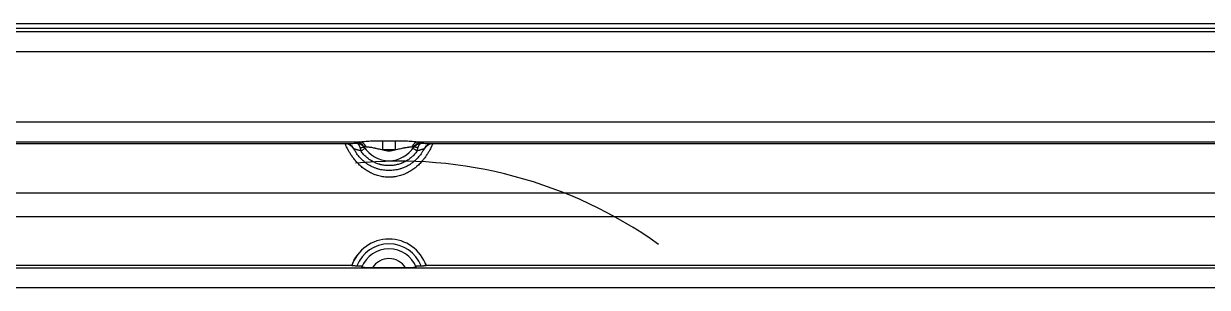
# Model space of a CAD drawing. Header units: millimetres. Extents: x -36 to 4467, y 2 to 3322.
# Drawn here: x 231.3 to 352, y 1504.9 to 1531.9 of the extents above; entities that cross this region are included whole.
import ezdxf

# ---------------------------------------------------------------- set-up
doc = ezdxf.new("R2010")
doc.units = ezdxf.units.MM

msp = doc.modelspace()

# ---------------------------------------------------------------- linework, layer by layer
for p, q in [((73.32, 1531.86), (533.82, 1531.86)), ((533.82, 1531.36), (73.32, 1531.36)), ((478.14, 1531.01), (185.4, 1531.01)), ((185.42, 1529.01), (478.14, 1529.01)), ((474.14, 1521.79), (185.42, 1521.79)), ((185.4, 1519.79), (265.54, 1519.79)), ((267.94, 1518.96), (267.94, 1519.9)), ((267.94, 1519.9), (269.21, 1519.9)), ((269.21, 1519.9), (269.21, 1518.96)), ((271.6, 1519.79), (440.54, 1519.79)), ((264.13, 1519.57), (184.86, 1519.57)), ((265.01, 1519.04), (265.01, 1519.04)), ((265.01, 1519.04), (265.01, 1519.04)), ((265.01, 1519.04), (265.01, 1519.03)), ((269.21, 1518.96), (267.94, 1518.96)), ((272.13, 1519.03), (272.14, 1519.04)), ((272.13, 1519.03), (272.13, 1519.03)), ((439.13, 1519.57), (273.02, 1519.57)), ((203.9, 1514.57), (474.36, 1514.57)), ((450.07, 1512.14), (203.9, 1512.14)), ((264.78, 1507.14), (204.28, 1507.14)), ((204.5, 1506.92), (450.07, 1506.92)), ((270.26, 1506.93), (266.88, 1506.93)), ((439.78, 1507.14), (272.36, 1507.14)), ((204.5, 1504.92), (450.07, 1504.92))]:
    msp.add_line(p, q)
for centre, radius, start, end in [((268.57, 1520.86), 3, 211.7587, 328.2413), ((268.57, 1520.86), 2, 251.5364, 288.4636), ((269.57, 1472.31), 45.5, 54.4182, 95.5818), ((268.57, 1505.86), 4, 18.5214, 161.4786), ((268.57, 1505.86), 3.5, 20.8537, 159.1463), ((268.57, 1505.86), 3, 21.608, 158.392), ((268.57, 1505.86), 2, 32.3385, 147.6615)]:
    msp.add_arc(centre, radius, start, end)
for centre, major_axis, ratio, start_param, end_param in [((268.57, 1521.85), (-2.16, 3.37), 0.999999, 1.554279, 1.587156), ((265.17, 1518.75), (0.85, 0.526), 0.999158, 0, 1.01688), ((265.54, 1518.79), (0.045, -0.999), 0.788855, 2.024696, 3.084776), ((271.6, 1518.79), (-0.045, -0.999), 0.788855, 3.198409, 4.258489), ((271.97, 1518.75), (-0.85, 0.526), 0.999158, 5.266306, 6.055994), ((268.57, 1521.85), (-3.36, 2.16), 0.999999, 3.12629, 3.159165), ((264.12, 1518.58), (-0.891, -0.454), 0.999232, 3.141348, 4.240938), ((264.13, 1518.57), (-0.891, -0.454), 0.999232, 3.144401, 4.240929), ((271.97, 1518.75), (-0.85, 0.526), 0.999158, 6.055987, 6.283185), ((273.02, 1518.57), (0.89, -0.457), 0.99923, 2.044813, 3.141345), ((273.03, 1518.58), (0.89, -0.457), 0.99923, 2.044822, 3.144411)]:
    msp.add_ellipse(centre, major_axis=major_axis, ratio=ratio, start_param=start_param, end_param=end_param)
for points, knots in [([(265.17, 1519.75), (265.17, 1519.75), (265.18, 1519.76), (265.21, 1519.76), (265.23, 1519.77), (265.28, 1519.77), (265.3, 1519.77), (265.32, 1519.78), (265.34, 1519.78), (265.36, 1519.78), (265.37, 1519.78), (265.43, 1519.78), (265.48, 1519.79), (265.54, 1519.79)], [0, 0, 0, 0, 0.25, 0.25, 0.5, 0.5, 0.625, 0.625, 0.6875, 0.6875, 0.75, 0.75, 1, 1, 1, 1]), ([(265.54, 1519.79), (265.62, 1519.79), (265.71, 1519.8), (265.84, 1519.81), (265.89, 1519.81), (265.98, 1519.82), (266.03, 1519.82), (266.18, 1519.84), (266.28, 1519.84), (266.48, 1519.86), (266.58, 1519.87), (266.73, 1519.88), (266.78, 1519.88), (266.89, 1519.88), (266.94, 1519.89), (267.1, 1519.89), (267.2, 1519.89), (267.41, 1519.9), (267.52, 1519.9), (267.73, 1519.9), (267.83, 1519.9), (267.94, 1519.9)], [0, 0, 0, 0, 0.125, 0.125, 0.1875, 0.1875, 0.25, 0.25, 0.375, 0.375, 0.5, 0.5, 0.5625, 0.5625, 0.625, 0.625, 0.75, 0.75, 0.875, 0.875, 1, 1, 1, 1]), ([(269.21, 1519.9), (269.31, 1519.9), (269.42, 1519.9), (269.63, 1519.9), (269.73, 1519.9), (269.94, 1519.89), (270.05, 1519.89), (270.2, 1519.89), (270.26, 1519.88), (270.36, 1519.88), (270.41, 1519.88), (270.57, 1519.87), (270.67, 1519.86), (270.87, 1519.84), (270.97, 1519.84), (271.12, 1519.82), (271.16, 1519.82), (271.26, 1519.81), (271.3, 1519.81), (271.44, 1519.8), (271.52, 1519.79), (271.6, 1519.79)], [0, 0, 0, 0, 0.125, 0.125, 0.25, 0.25, 0.375, 0.375, 0.4375, 0.4375, 0.5, 0.5, 0.625, 0.625, 0.75, 0.75, 0.8125, 0.8125, 0.875, 0.875, 1, 1, 1, 1]), ([(271.6, 1519.79), (271.66, 1519.79), (271.72, 1519.78), (271.78, 1519.78), (271.79, 1519.78), (271.81, 1519.78), (271.84, 1519.77), (271.87, 1519.77), (271.9, 1519.77), (271.91, 1519.77), (271.94, 1519.76), (271.95, 1519.76), (271.97, 1519.76), (271.98, 1519.75), (271.97, 1519.75)], [0, 0, 0, 0, 0.25, 0.25, 0.3125, 0.3125, 0.375, 0.5, 0.5, 0.625, 0.625, 0.75, 0.75, 1, 1, 1, 1]), ([(264.12, 1519.58), (264.12, 1519.59), (264.12, 1519.59), (264.12, 1519.59), (264.13, 1519.59), (264.15, 1519.6), (264.17, 1519.6), (264.2, 1519.6), (264.21, 1519.6), (264.22, 1519.6), (264.23, 1519.6), (264.26, 1519.61), (264.27, 1519.61), (264.33, 1519.61), (264.38, 1519.61), (264.45, 1519.62), (264.48, 1519.62), (264.54, 1519.62), (264.57, 1519.62), (264.66, 1519.63), (264.72, 1519.63), (264.86, 1519.63), (264.93, 1519.63), (265.03, 1519.64), (265.05, 1519.64), (265.08, 1519.64), (265.14, 1519.64), (265.2, 1519.64), (265.24, 1519.64)], [0, 0, 0, 0, 0.0625, 0.0625, 0.125, 0.125, 0.25, 0.25, 0.28125, 0.28125, 0.3125, 0.3125, 0.375, 0.375, 0.5, 0.5, 0.5625, 0.5625, 0.625, 0.625, 0.75, 0.75, 0.875, 0.875, 0.90625, 0.90625, 0.9375, 1, 1, 1, 1]), ([(264.13, 1519.57), (264.12, 1519.57), (264.12, 1519.57), (264.12, 1519.58), (264.12, 1519.58), (264.12, 1519.58)], [0, 0, 0, 0, 0.50002, 0.50002, 1, 1, 1, 1]), ([(273.02, 1519.57), (273.02, 1519.56), (273.01, 1519.55), (272.99, 1519.5), (272.98, 1519.47), (272.95, 1519.41), (272.95, 1519.4), (272.94, 1519.38), (272.93, 1519.37), (272.92, 1519.33), (272.9, 1519.3), (272.86, 1519.21), (272.83, 1519.15), (272.76, 1519), (272.71, 1518.92), (272.65, 1518.81), (272.64, 1518.78), (272.61, 1518.74), (272.57, 1518.67), (272.53, 1518.6), (272.43, 1518.45), (272.36, 1518.35), (272.25, 1518.19), (272.21, 1518.13), (272.14, 1518.05), (272.12, 1518.02), (272.08, 1517.97), (271.97, 1517.83), (271.84, 1517.69), (271.63, 1517.47), (271.51, 1517.36), (271.36, 1517.23), (271.33, 1517.2), (271.26, 1517.15), (271.17, 1517.08), (271.06, 1517), (270.86, 1516.86), (270.72, 1516.77), (270.49, 1516.65), (270.42, 1516.61), (270.3, 1516.55), (270.26, 1516.54), (270.18, 1516.5), (270.14, 1516.48), (269.94, 1516.4), (269.78, 1516.35), (269.44, 1516.26), (269.27, 1516.23), (269.05, 1516.2), (269.01, 1516.19), (268.92, 1516.19), (268.88, 1516.18), (268.75, 1516.17), (268.66, 1516.17), (268.53, 1516.17), (268.48, 1516.17), (268.4, 1516.17), (268.35, 1516.18), (268.22, 1516.18), (268.13, 1516.19), (267.88, 1516.23), (267.71, 1516.26), (267.37, 1516.35), (267.21, 1516.4), (267.01, 1516.48), (266.97, 1516.5), (266.89, 1516.54), (266.85, 1516.55), (266.73, 1516.61), (266.65, 1516.65), (266.43, 1516.77), (266.29, 1516.86), (266.01, 1517.05), (265.88, 1517.15), (265.73, 1517.28), (265.7, 1517.31), (265.64, 1517.36), (265.61, 1517.39), (265.52, 1517.47), (265.47, 1517.52), (265.3, 1517.69), (265.2, 1517.8), (265.07, 1517.96), (265, 1518.05), (264.94, 1518.13), (264.9, 1518.18), (264.88, 1518.21), (264.78, 1518.34), (264.71, 1518.45), (264.59, 1518.65), (264.53, 1518.74), (264.46, 1518.87), (264.44, 1518.91), (264.4, 1518.97), (264.39, 1518.99), (264.37, 1519.03), (264.36, 1519.05), (264.31, 1519.15), (264.28, 1519.21), (264.23, 1519.33), (264.21, 1519.38), (264.18, 1519.43), (264.18, 1519.44), (264.17, 1519.46), (264.17, 1519.47), (264.16, 1519.5), (264.15, 1519.51), (264.13, 1519.55), (264.13, 1519.56), (264.13, 1519.57)], [0, 0, 0, 0, 0.03125, 0.03125, 0.0625, 0.0625, 0.070312, 0.070312, 0.078125, 0.078125, 0.09375, 0.09375, 0.125, 0.125, 0.15625, 0.15625, 0.164062, 0.164062, 0.171875, 0.1875, 0.1875, 0.21875, 0.21875, 0.234375, 0.234375, 0.242187, 0.242187, 0.25, 0.28125, 0.28125, 0.3125, 0.3125, 0.320312, 0.320312, 0.328125, 0.34375, 0.34375, 0.375, 0.375, 0.390625, 0.390625, 0.398437, 0.398437, 0.40625, 0.40625, 0.4375, 0.4375, 0.46875, 0.46875, 0.476562, 0.476562, 0.484375, 0.484375, 0.5, 0.5, 0.507812, 0.507812, 0.515625, 0.515625, 0.53125, 0.53125, 0.5625, 0.5625, 0.59375, 0.59375, 0.601562, 0.601562, 0.609375, 0.609375, 0.625, 0.625, 0.65625, 0.65625, 0.6875, 0.6875, 0.695312, 0.695312, 0.703125, 0.703125, 0.71875, 0.71875, 0.75, 0.75, 0.765625, 0.773437, 0.773437, 0.78125, 0.78125, 0.8125, 0.8125, 0.84375, 0.84375, 0.859375, 0.859375, 0.867187, 0.867187, 0.875, 0.875, 0.90625, 0.90625, 0.9375, 0.9375, 0.945312, 0.945312, 0.953125, 0.953125, 0.96875, 0.96875, 1, 1, 1, 1]), ([(272.14, 1519.04), (272.09, 1518.96), (272.05, 1518.88), (271.98, 1518.76), (271.95, 1518.72), (271.9, 1518.64), (271.88, 1518.6), (271.75, 1518.41), (271.63, 1518.27), (271.38, 1518), (271.25, 1517.88), (271.07, 1517.73), (271.04, 1517.7), (270.96, 1517.65), (270.85, 1517.57), (270.74, 1517.49), (270.5, 1517.35), (270.34, 1517.26), (270.09, 1517.15), (270.01, 1517.12), (269.88, 1517.07), (269.83, 1517.06), (269.74, 1517.03), (269.7, 1517.02), (269.48, 1516.96), (269.3, 1516.92), (268.94, 1516.87), (268.76, 1516.86), (268.39, 1516.86), (268.21, 1516.87), (267.84, 1516.92), (267.67, 1516.96), (267.44, 1517.02), (267.4, 1517.03), (267.31, 1517.06), (267.27, 1517.07), (267.14, 1517.12), (267.05, 1517.15), (266.8, 1517.26), (266.64, 1517.35), (266.41, 1517.49), (266.33, 1517.54), (266.22, 1517.62), (266.18, 1517.65), (266.11, 1517.7), (266.07, 1517.73), (265.89, 1517.88), (265.76, 1518), (265.51, 1518.27), (265.4, 1518.41), (265.27, 1518.6), (265.24, 1518.64), (265.19, 1518.72), (265.17, 1518.76), (265.1, 1518.88), (265.05, 1518.96), (265.01, 1519.04)], [0, 0, 0, 0, 0.03125, 0.03125, 0.046875, 0.046875, 0.0625, 0.0625, 0.125, 0.125, 0.1875, 0.1875, 0.203125, 0.203125, 0.21875, 0.25, 0.25, 0.3125, 0.3125, 0.34375, 0.34375, 0.359375, 0.359375, 0.375, 0.375, 0.4375, 0.4375, 0.5, 0.5, 0.5625, 0.5625, 0.625, 0.625, 0.640625, 0.640625, 0.65625, 0.65625, 0.6875, 0.6875, 0.75, 0.75, 0.78125, 0.78125, 0.796875, 0.796875, 0.8125, 0.8125, 0.875, 0.875, 0.9375, 0.9375, 0.953125, 0.953125, 0.96875, 0.96875, 1, 1, 1, 1]), ([(265.72, 1518.83), (265.67, 1518.85), (265.63, 1518.87), (265.55, 1518.9), (265.5, 1518.91), (265.44, 1518.93), (265.42, 1518.94), (265.38, 1518.95), (265.36, 1518.96), (265.31, 1518.97), (265.27, 1518.98), (265.22, 1519), (265.2, 1519), (265.17, 1519.01), (265.15, 1519.02), (265.11, 1519.03), (265.09, 1519.03), (265.06, 1519.04), (265.06, 1519.04), (265.05, 1519.04), (265.04, 1519.04), (265.03, 1519.04), (265.02, 1519.04), (265.01, 1519.04), (265.01, 1519.04), (265.01, 1519.04), (265.01, 1519.04), (265.01, 1519.04), (265.01, 1519.04)], [0, 0, 0, 0, 0.125, 0.125, 0.25, 0.25, 0.3125, 0.3125, 0.375, 0.375, 0.5, 0.5, 0.5625, 0.5625, 0.625, 0.625, 0.75, 0.75, 0.78125, 0.78125, 0.8125, 0.8125, 0.875, 0.9375, 0.9375, 0.96875, 0.96875, 1, 1, 1, 1]), ([(265.01, 1519.03), (265.02, 1519.02), (265.02, 1519.01), (265.04, 1518.99), (265.05, 1518.97), (265.07, 1518.91), (265.09, 1518.88), (265.12, 1518.84), (265.12, 1518.83), (265.13, 1518.81), (265.14, 1518.8), (265.16, 1518.77), (265.17, 1518.75), (265.19, 1518.73)], [0, 0, 0, 0, 0.250972, 0.250972, 0.501943, 0.501943, 0.752915, 0.752915, 0.815658, 0.815658, 0.8784, 0.8784, 1, 1, 1, 1]), ([(265.64, 1519.17), (265.63, 1519.2), (265.61, 1519.27), (265.59, 1519.33), (265.57, 1519.37), (265.56, 1519.39), (265.54, 1519.41), (265.54, 1519.43), (265.51, 1519.46), (265.48, 1519.51), (265.44, 1519.55), (265.42, 1519.57), (265.41, 1519.58), (265.39, 1519.59), (265.38, 1519.6), (265.35, 1519.61), (265.33, 1519.62), (265.3, 1519.63), (265.28, 1519.63), (265.26, 1519.64), (265.25, 1519.64), (265.25, 1519.64), (265.24, 1519.64)], [0, 0, 0, 0, 0.125, 0.25, 0.25, 0.3125, 0.3125, 0.375, 0.375, 0.5, 0.625, 0.625, 0.6875, 0.6875, 0.75, 0.75, 0.875, 0.875, 0.9375, 0.96875, 0.96875, 1, 1, 1, 1]), ([(265.24, 1519.64), (265.25, 1519.64), (265.26, 1519.64), (265.28, 1519.64), (265.29, 1519.64), (265.32, 1519.64), (265.34, 1519.63), (265.41, 1519.63), (265.49, 1519.61), (265.56, 1519.59), (265.64, 1519.56), (265.67, 1519.54), (265.73, 1519.51), (265.75, 1519.5), (265.78, 1519.48), (265.8, 1519.47), (265.85, 1519.43), (265.88, 1519.41), (265.94, 1519.35), (265.97, 1519.32), (266.03, 1519.26), (266.05, 1519.23), (266.07, 1519.19)], [0, 0, 0, 0, 0.03125, 0.03125, 0.0625, 0.0625, 0.125, 0.125, 0.25, 0.375, 0.375, 0.5, 0.5, 0.5625, 0.5625, 0.625, 0.625, 0.75, 0.75, 0.875, 0.875, 1, 1, 1, 1]), ([(265.64, 1519.17), (265.69, 1519.19), (265.75, 1519.21), (265.84, 1519.23), (265.88, 1519.24), (265.96, 1519.24), (265.99, 1519.24), (266.05, 1519.22), (266.07, 1519.21), (266.08, 1519.19)], [0, 0, 0, 0, 0.25, 0.25, 0.5, 0.5, 0.75, 0.75, 1, 1, 1, 1]), ([(265.72, 1518.83), (265.71, 1518.89), (265.7, 1518.95), (265.67, 1519.06), (265.66, 1519.12), (265.64, 1519.17)], [0, 0, 0, 0, 0.5, 0.5, 1, 1, 1, 1]), ([(266.12, 1519.12), (266.12, 1519.12), (266.11, 1519.11), (266.07, 1519.08), (266.04, 1519.06), (265.97, 1519.01), (265.93, 1518.98), (265.83, 1518.91), (265.77, 1518.88), (265.72, 1518.83)], [0, 0, 0, 0, 0.25, 0.25, 0.5, 0.5, 0.75, 0.75, 1, 1, 1, 1]), ([(271.43, 1518.83), (271.35, 1518.72), (271.26, 1518.61), (271.12, 1518.46), (271.05, 1518.38), (270.98, 1518.31), (270.92, 1518.26), (270.9, 1518.24), (270.77, 1518.12), (270.66, 1518.04), (270.43, 1517.88), (270.31, 1517.81), (270.12, 1517.72), (270.06, 1517.69), (269.96, 1517.64), (269.93, 1517.63), (269.86, 1517.6), (269.83, 1517.59), (269.67, 1517.53), (269.4, 1517.45), (269.13, 1517.4), (268.92, 1517.37), (268.85, 1517.37), (268.75, 1517.36), (268.71, 1517.36), (268.64, 1517.36), (268.61, 1517.36), (268.43, 1517.36), (268.16, 1517.37), (267.88, 1517.42), (267.71, 1517.46), (267.68, 1517.47), (267.61, 1517.49), (267.58, 1517.5), (267.48, 1517.53), (267.41, 1517.55), (267.21, 1517.63), (267.09, 1517.68), (266.84, 1517.81), (266.72, 1517.88), (266.58, 1517.98), (266.55, 1518), (266.49, 1518.04), (266.46, 1518.06), (266.38, 1518.13), (266.33, 1518.17), (266.17, 1518.31), (266.07, 1518.4), (265.88, 1518.61), (265.8, 1518.72), (265.72, 1518.83)], [0, 0, 0, 0, 0.0625, 0.0625, 0.09375, 0.109375, 0.109375, 0.125, 0.125, 0.1875, 0.1875, 0.25, 0.25, 0.28125, 0.28125, 0.296875, 0.296875, 0.3125, 0.3125, 0.375, 0.4375, 0.4375, 0.46875, 0.46875, 0.484375, 0.484375, 0.5, 0.5, 0.5625, 0.625, 0.625, 0.640625, 0.640625, 0.65625, 0.65625, 0.6875, 0.6875, 0.75, 0.75, 0.8125, 0.8125, 0.828125, 0.828125, 0.84375, 0.84375, 0.875, 0.875, 0.9375, 0.9375, 1, 1, 1, 1]), ([(266.23, 1519.26), (266.2, 1519.26), (266.17, 1519.27), (266.13, 1519.27), (266.12, 1519.28), (266.09, 1519.28), (266.08, 1519.28), (266.05, 1519.28), (266.04, 1519.28), (266.03, 1519.28), (266.02, 1519.28), (266.02, 1519.28), (266.02, 1519.28), (266.02, 1519.28)], [0, 0, 0, 0, 0.25, 0.25, 0.375, 0.375, 0.5, 0.5, 0.75, 0.75, 0.875, 0.875, 1, 1, 1, 1]), ([(267.94, 1518.96), (267.86, 1518.97), (267.79, 1518.98), (267.64, 1519.01), (267.56, 1519.03), (267.41, 1519.06), (267.34, 1519.08), (267.22, 1519.11), (267.19, 1519.12), (267.11, 1519.13), (267.07, 1519.14), (266.96, 1519.16), (266.89, 1519.18), (266.74, 1519.2), (266.67, 1519.21), (266.57, 1519.22), (266.53, 1519.23), (266.47, 1519.23), (266.43, 1519.23), (266.39, 1519.24), (266.37, 1519.24), (266.34, 1519.24), (266.3, 1519.25), (266.26, 1519.25), (266.23, 1519.26)], [0, 0, 0, 0, 0.125, 0.125, 0.25, 0.25, 0.375, 0.375, 0.4375, 0.4375, 0.5, 0.5, 0.625, 0.625, 0.75, 0.75, 0.8125, 0.8125, 0.875, 0.875, 0.90625, 0.90625, 0.9375, 1, 1, 1, 1]), ([(270.91, 1519.26), (270.86, 1519.25), (270.8, 1519.24), (270.71, 1519.23), (270.68, 1519.23), (270.63, 1519.23), (270.61, 1519.23), (270.58, 1519.22), (270.56, 1519.22), (270.48, 1519.21), (270.4, 1519.2), (270.29, 1519.18), (270.26, 1519.18), (270.2, 1519.17), (270.18, 1519.16), (270.15, 1519.16), (270.13, 1519.15), (270.03, 1519.13), (269.96, 1519.12), (269.81, 1519.08), (269.73, 1519.06), (269.58, 1519.03), (269.51, 1519.01), (269.36, 1518.98), (269.28, 1518.97), (269.21, 1518.96)], [0, 0, 0, 0, 0.125, 0.125, 0.1875, 0.1875, 0.21875, 0.21875, 0.25, 0.25, 0.375, 0.375, 0.4375, 0.4375, 0.46875, 0.46875, 0.5, 0.5, 0.625, 0.625, 0.75, 0.75, 0.875, 0.875, 1, 1, 1, 1]), ([(271.12, 1519.28), (271.13, 1519.28), (271.12, 1519.28), (271.11, 1519.28), (271.1, 1519.28), (271.09, 1519.28), (271.09, 1519.28), (271.08, 1519.28), (271.08, 1519.28), (271.06, 1519.28), (271.05, 1519.28), (271.03, 1519.28), (271.02, 1519.27), (270.98, 1519.27), (270.95, 1519.26), (270.91, 1519.26)], [0, 0, 0, 0, 0.25, 0.25, 0.375, 0.375, 0.4375, 0.4375, 0.5, 0.5, 0.625, 0.625, 0.75, 0.75, 1, 1, 1, 1]), ([(271.43, 1518.83), (271.37, 1518.88), (271.31, 1518.92), (271.21, 1518.99), (271.17, 1519.02), (271.1, 1519.07), (271.07, 1519.09), (271.03, 1519.12), (271.02, 1519.12), (271.02, 1519.12)], [0, 0, 0, 0, 0.250163, 0.250163, 0.500325, 0.500325, 0.750488, 0.750488, 1, 1, 1, 1]), ([(271.5, 1519.17), (271.5, 1519.17), (271.49, 1519.17), (271.48, 1519.18), (271.47, 1519.18), (271.46, 1519.18), (271.45, 1519.19), (271.44, 1519.19), (271.43, 1519.19), (271.42, 1519.2), (271.41, 1519.2), (271.4, 1519.2), (271.39, 1519.21), (271.38, 1519.21), (271.38, 1519.21), (271.37, 1519.21), (271.36, 1519.22), (271.35, 1519.22), (271.34, 1519.22), (271.33, 1519.22), (271.33, 1519.22), (271.32, 1519.23), (271.31, 1519.23), (271.3, 1519.23), (271.3, 1519.23), (271.29, 1519.23), (271.28, 1519.23), (271.28, 1519.23), (271.27, 1519.24), (271.26, 1519.24), (271.26, 1519.24), (271.25, 1519.24), (271.25, 1519.24), (271.24, 1519.24), (271.23, 1519.24), (271.23, 1519.24), (271.22, 1519.24), (271.2, 1519.24), (271.19, 1519.24), (271.17, 1519.24), (271.15, 1519.24), (271.14, 1519.23), (271.13, 1519.23), (271.11, 1519.23), (271.1, 1519.22), (271.09, 1519.22), (271.08, 1519.21), (271.08, 1519.21), (271.07, 1519.2), (271.07, 1519.19), (271.06, 1519.19)], [0, 0, 0, 0, 0.017114, 0.034063, 0.050846, 0.067462, 0.083912, 0.100193, 0.116307, 0.132252, 0.148029, 0.163636, 0.179075, 0.194344, 0.209443, 0.224372, 0.239132, 0.253721, 0.268141, 0.282391, 0.296471, 0.310381, 0.324122, 0.337693, 0.351095, 0.364329, 0.377394, 0.390291, 0.40302, 0.415582, 0.427978, 0.440208, 0.452272, 0.464172, 0.475908, 0.48748, 0.498891, 0.543039, 0.586147, 0.628225, 0.669293, 0.709373, 0.748497, 0.786704, 0.82404, 0.860563, 0.896338, 0.931443, 0.965964, 1, 1, 1, 1]), ([(271.07, 1519.19), (271.07, 1519.19), (271.08, 1519.2), (271.08, 1519.21), (271.09, 1519.23), (271.1, 1519.24), (271.11, 1519.25), (271.12, 1519.26), (271.13, 1519.27), (271.14, 1519.28), (271.15, 1519.29), (271.16, 1519.31), (271.17, 1519.32), (271.18, 1519.33), (271.19, 1519.34), (271.2, 1519.35), (271.21, 1519.36), (271.22, 1519.37), (271.23, 1519.38), (271.24, 1519.39), (271.25, 1519.4), (271.27, 1519.41), (271.28, 1519.42), (271.29, 1519.43), (271.3, 1519.44), (271.31, 1519.44), (271.32, 1519.45), (271.34, 1519.46), (271.35, 1519.47), (271.36, 1519.48), (271.37, 1519.49), (271.39, 1519.49), (271.4, 1519.5), (271.41, 1519.51), (271.43, 1519.52), (271.44, 1519.52), (271.45, 1519.53), (271.47, 1519.54), (271.48, 1519.54), (271.49, 1519.55), (271.51, 1519.56), (271.52, 1519.56), (271.53, 1519.57), (271.55, 1519.57), (271.56, 1519.58), (271.58, 1519.58), (271.59, 1519.59), (271.6, 1519.59), (271.62, 1519.6), (271.63, 1519.6), (271.65, 1519.6), (271.66, 1519.61), (271.68, 1519.61), (271.69, 1519.62), (271.71, 1519.62), (271.72, 1519.62), (271.74, 1519.62), (271.75, 1519.63), (271.77, 1519.63), (271.78, 1519.63), (271.8, 1519.63), (271.81, 1519.63), (271.83, 1519.64), (271.84, 1519.64), (271.86, 1519.64), (271.87, 1519.64), (271.89, 1519.64), (271.9, 1519.64), (271.9, 1519.64)], [0, 0, 0, 0, 0.014846, 0.029701, 0.044565, 0.059438, 0.07432, 0.089212, 0.104112, 0.119021, 0.13394, 0.148868, 0.163805, 0.178751, 0.193706, 0.208671, 0.223645, 0.238628, 0.25362, 0.268622, 0.283633, 0.298653, 0.313683, 0.328722, 0.34377, 0.358828, 0.373896, 0.388973, 0.404059, 0.419155, 0.43426, 0.449375, 0.464499, 0.479633, 0.494776, 0.509929, 0.525092, 0.540264, 0.555446, 0.570638, 0.585839, 0.60105, 0.616271, 0.631501, 0.646741, 0.661991, 0.677251, 0.692521, 0.7078, 0.723089, 0.738389, 0.753698, 0.769016, 0.784345, 0.799684, 0.815033, 0.830391, 0.84576, 0.861139, 0.876527, 0.891926, 0.907335, 0.922754, 0.938183, 0.953622, 0.969071, 0.98453, 1, 1, 1, 1]), ([(271.5, 1519.17), (271.49, 1519.12), (271.47, 1519.06), (271.45, 1518.95), (271.44, 1518.89), (271.43, 1518.83)], [0, 0, 0, 0, 0.5, 0.5, 1, 1, 1, 1]), ([(272.14, 1519.04), (272.14, 1519.04), (272.13, 1519.04), (272.12, 1519.04), (272.12, 1519.04), (272.11, 1519.04), (272.11, 1519.04), (272.1, 1519.04), (272.08, 1519.04), (272.06, 1519.03), (272.03, 1519.03), (272.02, 1519.02), (271.98, 1519.01), (271.94, 1519), (271.9, 1518.99), (271.89, 1518.99), (271.87, 1518.98), (271.85, 1518.98), (271.82, 1518.97), (271.76, 1518.95), (271.72, 1518.94), (271.66, 1518.92), (271.64, 1518.91), (271.6, 1518.9), (271.58, 1518.89), (271.52, 1518.87), (271.47, 1518.85), (271.43, 1518.83)], [0, 0, 0, 0, 0.125, 0.125, 0.15625, 0.15625, 0.1875, 0.1875, 0.25, 0.3125, 0.3125, 0.375, 0.375, 0.5, 0.5, 0.53125, 0.53125, 0.5625, 0.625, 0.625, 0.75, 0.75, 0.8125, 0.8125, 0.875, 0.875, 1, 1, 1, 1]), ([(271.9, 1519.64), (271.9, 1519.64), (271.9, 1519.64), (271.9, 1519.64), (271.89, 1519.64), (271.89, 1519.64), (271.88, 1519.64), (271.87, 1519.64), (271.86, 1519.63), (271.85, 1519.63), (271.84, 1519.63), (271.83, 1519.63), (271.82, 1519.62), (271.8, 1519.62), (271.79, 1519.61), (271.77, 1519.6), (271.76, 1519.59), (271.74, 1519.58), (271.72, 1519.56), (271.7, 1519.55), (271.68, 1519.53), (271.66, 1519.51), (271.65, 1519.49), (271.64, 1519.47), (271.63, 1519.46), (271.62, 1519.44), (271.61, 1519.43), (271.6, 1519.42), (271.6, 1519.4), (271.59, 1519.39), (271.58, 1519.38), (271.57, 1519.36), (271.57, 1519.35), (271.56, 1519.34), (271.56, 1519.32), (271.55, 1519.31), (271.54, 1519.29), (271.54, 1519.28), (271.53, 1519.27), (271.53, 1519.25), (271.52, 1519.24), (271.52, 1519.22), (271.51, 1519.21), (271.51, 1519.2), (271.51, 1519.18), (271.5, 1519.17), (271.5, 1519.17)], [0, 0, 0, 0, 0.003263, 0.008792, 0.016593, 0.02667, 0.039026, 0.053666, 0.070592, 0.08981, 0.111325, 0.135143, 0.161271, 0.189716, 0.220486, 0.25359, 0.289038, 0.326839, 0.367007, 0.409552, 0.454489, 0.501832, 0.551597, 0.574181, 0.59649, 0.618524, 0.640282, 0.661763, 0.682965, 0.703888, 0.724532, 0.744895, 0.764976, 0.784775, 0.80429, 0.82352, 0.842466, 0.861125, 0.879498, 0.897582, 0.915378, 0.932885, 0.950101, 0.967026, 0.983659, 1, 1, 1, 1]), ([(271.9, 1519.64), (271.94, 1519.64), (272, 1519.64), (272.06, 1519.64), (272.1, 1519.64), (272.12, 1519.64), (272.21, 1519.63), (272.29, 1519.63), (272.42, 1519.63), (272.49, 1519.63), (272.58, 1519.62), (272.61, 1519.62), (272.66, 1519.62), (272.69, 1519.62), (272.77, 1519.61), (272.81, 1519.61), (272.87, 1519.61), (272.89, 1519.61), (272.91, 1519.6), (272.92, 1519.6), (272.94, 1519.6), (272.94, 1519.6), (272.98, 1519.6), (273, 1519.6), (273.02, 1519.59), (273.02, 1519.59), (273.03, 1519.59), (273.03, 1519.59), (273.03, 1519.58)], [0, 0, 0, 0, 0.0625, 0.09375, 0.09375, 0.125, 0.125, 0.25, 0.25, 0.375, 0.375, 0.4375, 0.4375, 0.5, 0.5, 0.625, 0.625, 0.6875, 0.6875, 0.71875, 0.71875, 0.75, 0.75, 0.875, 0.875, 0.9375, 0.9375, 1, 1, 1, 1]), ([(272.07, 1518.91), (272.07, 1518.92), (272.08, 1518.93), (272.09, 1518.95), (272.1, 1518.96), (272.11, 1518.98), (272.11, 1518.99), (272.12, 1519.01), (272.13, 1519.02), (272.13, 1519.03)], [0, 0, 0, 0, 0.160019, 0.160019, 0.370014, 0.370014, 0.580009, 0.580009, 1, 1, 1, 1]), ([(273.03, 1519.58), (273.03, 1519.58), (273.02, 1519.58), (273.02, 1519.57), (273.02, 1519.57), (273.02, 1519.57)], [0, 0, 0, 0, 0.499757, 0.499757, 1, 1, 1, 1]), ([(264.78, 1507.14), (264.79, 1507.15), (264.79, 1507.16), (264.8, 1507.2), (264.81, 1507.22), (264.84, 1507.29), (264.85, 1507.33), (264.88, 1507.39), (264.88, 1507.4), (264.89, 1507.42), (264.9, 1507.44), (264.91, 1507.47), (264.93, 1507.5), (264.97, 1507.59), (265, 1507.65), (265.07, 1507.79), (265.11, 1507.87), (265.19, 1507.98), (265.21, 1508.03), (265.25, 1508.09), (265.27, 1508.11), (265.3, 1508.15), (265.36, 1508.24), (265.42, 1508.32), (265.48, 1508.39)], [0, 0, 0, 0, 0.129274, 0.129274, 0.258548, 0.258548, 0.387823, 0.387823, 0.420141, 0.420141, 0.45246, 0.45246, 0.517097, 0.517097, 0.646371, 0.646371, 0.775645, 0.775645, 0.840282, 0.840282, 0.872601, 0.872601, 0.904919, 1, 1, 1, 1]), ([(265.3, 1507.1), (265.26, 1507.1), (265.23, 1507.1), (265.16, 1507.1), (265.12, 1507.1), (265.08, 1507.11), (265.06, 1507.11), (265.03, 1507.11), (265.02, 1507.11), (264.97, 1507.11), (264.95, 1507.11), (264.91, 1507.11), (264.9, 1507.11), (264.88, 1507.11), (264.87, 1507.11), (264.84, 1507.12), (264.83, 1507.12), (264.81, 1507.12), (264.8, 1507.12), (264.8, 1507.12), (264.79, 1507.12), (264.78, 1507.12), (264.78, 1507.12), (264.78, 1507.13)], [0, 0, 0, 0, 0.125, 0.125, 0.25, 0.25, 0.3125, 0.3125, 0.375, 0.375, 0.5, 0.5, 0.5625, 0.5625, 0.625, 0.625, 0.75, 0.75, 0.8125, 0.8125, 0.875, 0.875, 1, 1, 1, 1]), ([(265.83, 1507.08), (265.83, 1507.08), (265.83, 1507.08), (265.82, 1507.08), (265.81, 1507.08), (265.78, 1507.09), (265.77, 1507.09), (265.73, 1507.09), (265.71, 1507.09), (265.66, 1507.09), (265.63, 1507.09), (265.58, 1507.1), (265.55, 1507.1), (265.48, 1507.1), (265.45, 1507.1), (265.38, 1507.1), (265.34, 1507.1), (265.3, 1507.1)], [0, 0, 0, 0, 0.125, 0.125, 0.25, 0.25, 0.375, 0.375, 0.5, 0.5, 0.625, 0.625, 0.75, 0.75, 0.875, 0.875, 1, 1, 1, 1]), ([(266.88, 1506.93), (266.81, 1506.93), (266.74, 1506.93), (266.61, 1506.93), (266.54, 1506.93), (266.41, 1506.93), (266.35, 1506.93), (266.23, 1506.93), (266.17, 1506.93), (266.1, 1506.93), (266.09, 1506.94), (266.07, 1506.94), (266.03, 1506.94), (265.97, 1506.94), (265.94, 1506.94), (265.91, 1506.94), (265.9, 1506.94), (265.88, 1506.94), (265.88, 1506.95), (265.84, 1506.95), (265.82, 1506.95), (265.8, 1506.95), (265.8, 1506.95), (265.79, 1506.96), (265.79, 1506.96), (265.78, 1506.96), (265.78, 1506.96), (265.78, 1506.96)], [0, 0, 0, 0, 0.125, 0.125, 0.25, 0.25, 0.375, 0.375, 0.5, 0.5, 0.53125, 0.53125, 0.5625, 0.625, 0.6875, 0.6875, 0.71875, 0.71875, 0.75, 0.75, 0.875, 0.875, 0.90625, 0.90625, 0.9375, 0.9375, 1, 1, 1, 1]), ([(271.36, 1506.96), (271.36, 1506.96), (271.36, 1506.96), (271.33, 1506.95), (271.33, 1506.95), (271.3, 1506.95), (271.29, 1506.95), (271.25, 1506.94), (271.21, 1506.94), (271.16, 1506.94), (271.15, 1506.94), (271.13, 1506.94), (271.09, 1506.94), (271.03, 1506.93), (270.98, 1506.93), (270.93, 1506.93), (270.92, 1506.93), (270.89, 1506.93), (270.87, 1506.93), (270.8, 1506.93), (270.74, 1506.93), (270.64, 1506.93), (270.6, 1506.93), (270.54, 1506.93), (270.5, 1506.93), (270.4, 1506.93), (270.33, 1506.93), (270.26, 1506.93)], [0, 0, 0, 0, 0.125, 0.125, 0.1875, 0.1875, 0.25, 0.25, 0.375, 0.375, 0.40625, 0.40625, 0.4375, 0.5, 0.5625, 0.5625, 0.59375, 0.59375, 0.625, 0.625, 0.75, 0.75, 0.8125, 0.8125, 0.875, 0.875, 1, 1, 1, 1]), ([(271.84, 1507.1), (271.81, 1507.1), (271.77, 1507.1), (271.7, 1507.1), (271.67, 1507.1), (271.62, 1507.1), (271.6, 1507.1), (271.57, 1507.1), (271.55, 1507.1), (271.51, 1507.09), (271.49, 1507.09), (271.45, 1507.09), (271.44, 1507.09), (271.42, 1507.09), (271.42, 1507.09), (271.41, 1507.09), (271.4, 1507.09), (271.38, 1507.09), (271.36, 1507.09), (271.34, 1507.08), (271.34, 1507.08), (271.33, 1507.08), (271.32, 1507.08), (271.31, 1507.08), (271.31, 1507.08), (271.31, 1507.08)], [0, 0, 0, 0, 0.125, 0.125, 0.25, 0.25, 0.3125, 0.3125, 0.375, 0.375, 0.5, 0.5, 0.5625, 0.5625, 0.59375, 0.59375, 0.625, 0.625, 0.75, 0.75, 0.8125, 0.8125, 0.875, 0.875, 1, 1, 1, 1]), ([(272.37, 1507.13), (272.37, 1507.12), (272.36, 1507.12), (272.34, 1507.12), (272.32, 1507.12), (272.32, 1507.12), (272.3, 1507.12), (272.29, 1507.11), (272.27, 1507.11), (272.24, 1507.11), (272.21, 1507.11), (272.2, 1507.11), (272.17, 1507.11), (272.16, 1507.11), (272.12, 1507.11), (272.09, 1507.11), (272.04, 1507.1), (272.02, 1507.1), (271.99, 1507.1), (271.97, 1507.1), (271.92, 1507.1), (271.88, 1507.1), (271.84, 1507.1)], [0, 0, 0, 0, 0.125, 0.25, 0.25, 0.3125, 0.3125, 0.375, 0.375, 0.5, 0.5, 0.5625, 0.5625, 0.625, 0.625, 0.75, 0.75, 0.8125, 0.8125, 0.875, 0.875, 1, 1, 1, 1]), ([(272.28, 1507.35), (272.29, 1507.33), (272.29, 1507.32), (272.3, 1507.3), (272.31, 1507.29), (272.31, 1507.27), (272.32, 1507.27), (272.33, 1507.22), (272.34, 1507.2), (272.35, 1507.16), (272.36, 1507.15), (272.36, 1507.14)], [0, 0, 0, 0, 0.100405, 0.100405, 0.190365, 0.190365, 0.280324, 0.280324, 0.640162, 0.640162, 1, 1, 1, 1])]:
    msp.add_open_spline(points, degree=3, knots=knots)

doc.saveas('drawing.dxf')
